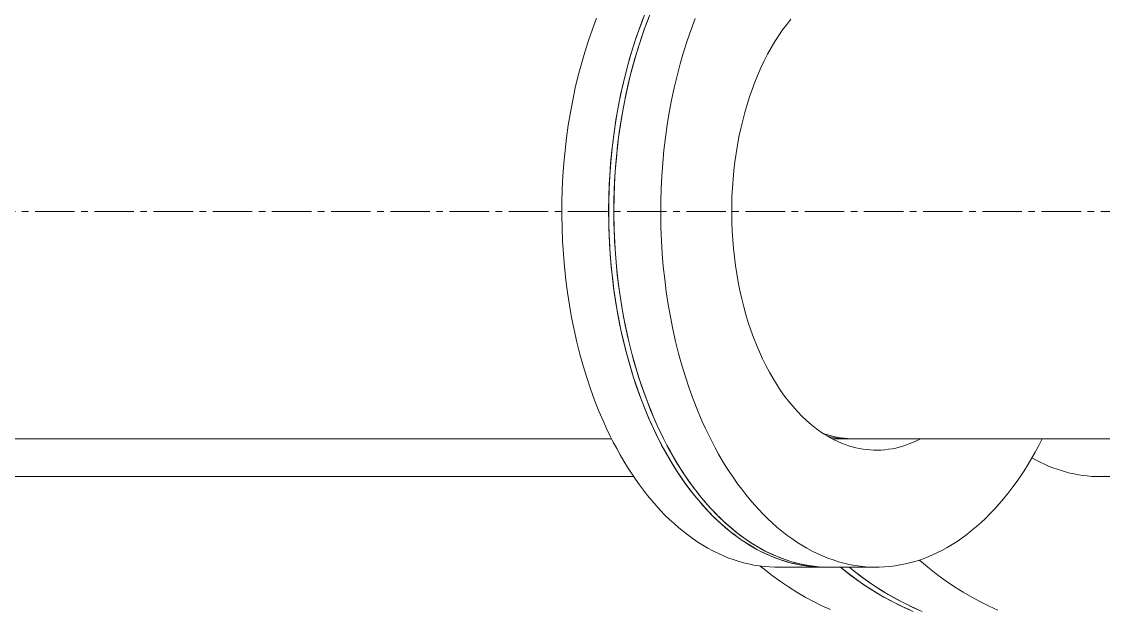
# Model space of a CAD drawing. Header units: millimetres. Extents: x 47631 to 558803, y 29659 to 315570.
# Drawn here: x 482838 to 483360, y 301708 to 301991 of the extents above; entities that cross this region are included whole.
import ezdxf

# ---------------------------------------------------------------- set-up
doc = ezdxf.new("R2010")
doc.units = ezdxf.units.MM
doc.linetypes.add('GP kota 13.83_20.63_22.63_PBS_strojarstvo_rashladni_sustav$0$CENTER2', pattern=[28.575, 19.05, -3.175, 3.175, -3.175])

msp = doc.modelspace()

# ---------------------------------------------------------------- linework, layer by layer
at = {"color": 8, "linetype": 'Continuous', "lineweight": 9}
for p, q in [((483138.83, 301995.16), (483136.75, 301989.87)), ((483139.28, 301989.87), (483141.35, 301995.16)), ((483115.28, 301992.79), (483113.27, 301987.47)), ((483136.75, 301989.87), (483134.8, 301984.47)), ((483137.87, 301992.79), (483135.87, 301987.47)), ((483137.33, 301984.47), (483139.28, 301989.87)), ((483138.35, 301987.35), (483140.35, 301992.66)), ((483160.95, 301987.35), (483162.95, 301992.66)), ((483205.11, 301987.14), (483207.08, 301989.8)), ((483207.08, 301989.8), (483209.1, 301992.34)), ((483113.27, 301987.47), (483111.37, 301982.02)), ((483134.8, 301984.47), (483132.97, 301978.94)), ((483135.87, 301987.47), (483133.97, 301982.02)), ((483135.49, 301978.94), (483137.33, 301984.47)), ((483136.46, 301981.91), (483138.35, 301987.35)), ((483159.07, 301981.91), (483160.95, 301987.35)), ((483201.35, 301981.47), (483203.21, 301984.37)), ((483203.21, 301984.37), (483205.11, 301987.14)), ((483111.37, 301982.02), (483109.6, 301976.47)), ((483132.97, 301978.94), (483131.26, 301973.31)), ((483133.97, 301982.02), (483132.21, 301976.47)), ((483133.79, 301973.31), (483135.49, 301978.94)), ((483134.7, 301976.38), (483136.46, 301981.91)), ((483157.31, 301976.38), (483159.07, 301981.91)), ((483199.57, 301978.48), (483201.35, 301981.47)), ((483109.6, 301976.47), (483107.96, 301970.82)), ((483132.21, 301976.47), (483130.56, 301970.82)), ((483133.07, 301970.74), (483134.7, 301976.38)), ((483155.66, 301970.74), (483157.31, 301976.38)), ((483196.21, 301972.17), (483197.86, 301975.38)), ((483197.86, 301975.38), (483199.57, 301978.48)), ((483107.96, 301970.82), (483106.43, 301965.07)), ((483130.56, 301970.82), (483129.04, 301965.07)), ((483131.26, 301973.31), (483129.68, 301967.57)), ((483131.55, 301965.01), (483133.07, 301970.74)), ((483132.21, 301967.57), (483133.79, 301973.31)), ((483154.15, 301965.01), (483155.66, 301970.74)), ((483193.15, 301965.48), (483194.65, 301968.88)), ((483194.65, 301968.88), (483196.21, 301972.17)), ((483106.43, 301965.07), (483105.04, 301959.23)), ((483129.04, 301965.07), (483127.65, 301959.23)), ((483129.68, 301967.57), (483128.23, 301961.76)), ((483130.16, 301959.2), (483131.55, 301965.01)), ((483130.76, 301961.76), (483132.21, 301967.57)), ((483152.77, 301959.2), (483154.15, 301965.01)), ((483191.73, 301962), (483193.15, 301965.48)), ((483105.04, 301959.23), (483103.78, 301953.31)), ((483127.65, 301959.23), (483126.39, 301953.31)), ((483128.23, 301961.76), (483126.91, 301955.85)), ((483128.9, 301953.29), (483130.16, 301959.2)), ((483129.43, 301955.85), (483130.76, 301961.76)), ((483151.51, 301953.29), (483152.77, 301959.2)), ((483189.12, 301954.8), (483190.38, 301958.45)), ((483190.38, 301958.45), (483191.73, 301962)), ((483103.78, 301953.31), (483102.66, 301947.32)), ((483126.39, 301953.31), (483125.27, 301947.32)), ((483126.91, 301955.85), (483125.72, 301949.87)), ((483127.78, 301947.32), (483128.9, 301953.29)), ((483128.24, 301949.87), (483129.43, 301955.85)), ((483150.39, 301947.32), (483151.51, 301953.29)), ((483187.94, 301951.09), (483189.12, 301954.8)), ((483125.72, 301949.87), (483124.67, 301943.82)), ((483127.18, 301943.82), (483128.24, 301949.87)), ((483186.84, 301947.31), (483187.94, 301951.09)), ((483102.66, 301947.32), (483101.66, 301941.28)), ((483124.67, 301943.82), (483123.75, 301937.7)), ((483125.27, 301947.32), (483124.26, 301941.28)), ((483126.27, 301937.7), (483127.18, 301943.82)), ((483126.79, 301941.29), (483127.78, 301947.32)), ((483149.4, 301941.29), (483150.39, 301947.32)), ((483184.9, 301939.57), (483185.82, 301943.46)), ((483185.82, 301943.46), (483186.84, 301947.31)), ((483101.66, 301941.28), (483100.8, 301935.16)), ((483123.75, 301937.7), (483122.96, 301931.55)), ((483124.26, 301941.28), (483123.41, 301935.16)), ((483125.48, 301931.55), (483126.27, 301937.7)), ((483125.94, 301935.2), (483126.79, 301941.29)), ((483148.54, 301935.2), (483149.4, 301941.29)), ((483184.04, 301935.6), (483184.9, 301939.57)), ((483100.8, 301935.16), (483100.08, 301929.01)), ((483123.41, 301935.16), (483122.69, 301929.01)), ((483125.22, 301929.07), (483125.94, 301935.2)), ((483147.81, 301929.07), (483148.54, 301935.2)), ((483183.3, 301931.6), (483184.04, 301935.6)), ((483100.08, 301929.01), (483099.5, 301922.81)), ((483122.69, 301929.01), (483122.1, 301922.81)), ((483122.96, 301931.55), (483122.32, 301925.35)), ((483124.63, 301922.89), (483125.22, 301929.07)), ((483124.84, 301925.35), (483125.48, 301931.55)), ((483147.23, 301922.89), (483147.81, 301929.07)), ((483182.05, 301923.47), (483182.63, 301927.56)), ((483182.63, 301927.56), (483183.3, 301931.6)), ((483099.5, 301922.81), (483099.04, 301916.58)), ((483122.1, 301922.81), (483121.65, 301916.58)), ((483122.32, 301925.35), (483121.81, 301919.1)), ((483124.18, 301916.68), (483124.63, 301922.89)), ((483124.34, 301919.1), (483124.84, 301925.35)), ((483146.79, 301916.68), (483147.23, 301922.89)), ((483181.56, 301919.35), (483182.05, 301923.47)), ((483099.04, 301916.58), (483098.74, 301910.33)), ((483121.65, 301916.58), (483121.33, 301910.33)), ((483121.81, 301919.1), (483121.44, 301912.83)), ((483123.86, 301910.45), (483124.18, 301916.68)), ((483123.97, 301912.83), (483124.34, 301919.1)), ((483146.47, 301910.45), (483146.79, 301916.68)), ((483181.17, 301915.2), (483181.56, 301919.35)), ((483121.44, 301912.83), (483121.22, 301906.55)), ((483123.74, 301906.55), (483123.97, 301912.83)), ((483180.66, 301906.87), (483180.88, 301911.04)), ((483180.88, 301911.04), (483181.17, 301915.2)), ((483098.74, 301910.33), (483098.57, 301904.07)), ((483121.22, 301906.55), (483121.13, 301900.26)), ((483121.33, 301910.33), (483121.18, 301904.07)), ((483123.65, 301900.26), (483123.74, 301906.55)), ((483123.69, 301904.2), (483123.86, 301910.45)), ((483146.3, 301904.2), (483146.47, 301910.45)), ((483180.55, 301902.68), (483180.66, 301906.87)), ((483098.57, 301904.07), (483098.53, 301897.8)), ((483121.18, 301904.07), (483121.14, 301897.8)), ((483123.67, 301897.95), (483123.69, 301904.2)), ((483146.26, 301897.95), (483146.3, 301904.2)), ((483180.53, 301898.48), (483180.55, 301902.68)), ((483098.53, 301897.8), (483098.64, 301891.53)), ((483121.13, 301900.26), (483121.19, 301893.97)), ((483121.14, 301897.8), (483121.25, 301891.53)), ((483123.71, 301893.97), (483123.65, 301900.26)), ((483123.76, 301891.7), (483123.67, 301897.95)), ((483146.37, 301891.7), (483146.26, 301897.95)), ((483180.6, 301894.29), (483180.53, 301898.48)), ((483098.64, 301891.53), (483098.89, 301885.27)), ((483121.19, 301893.97), (483121.38, 301887.71)), ((483121.25, 301891.53), (483121.49, 301885.27)), ((483123.9, 301887.71), (483123.71, 301893.97)), ((483124.01, 301885.47), (483123.76, 301891.7)), ((483146.62, 301885.47), (483146.37, 301891.7)), ((483180.76, 301890.11), (483180.6, 301894.29)), ((483181.01, 301885.93), (483180.76, 301890.11)), ((483098.89, 301885.27), (483099.28, 301879.03)), ((483121.38, 301887.71), (483121.71, 301881.45)), ((483121.49, 301885.27), (483121.88, 301879.03)), ((483124.24, 301881.45), (483123.9, 301887.71)), ((483124.39, 301879.25), (483124.01, 301885.47)), ((483146.99, 301879.25), (483146.62, 301885.47)), ((483181.36, 301881.78), (483181.01, 301885.93)), ((483121.71, 301881.45), (483122.19, 301875.22)), ((483124.7, 301875.22), (483124.24, 301881.45)), ((483181.8, 301877.64), (483181.36, 301881.78)), ((483099.28, 301879.03), (483099.8, 301872.82)), ((483121.88, 301879.03), (483122.41, 301872.82)), ((483122.19, 301875.22), (483122.79, 301869.02)), ((483124.9, 301873.06), (483124.39, 301879.25)), ((483125.31, 301869.02), (483124.7, 301875.22)), ((483147.51, 301873.05), (483146.99, 301879.25)), ((483182.33, 301873.54), (483181.8, 301877.64)), ((483099.8, 301872.82), (483100.46, 301866.64)), ((483122.41, 301872.82), (483123.07, 301866.64)), ((483125.56, 301866.9), (483124.9, 301873.06)), ((483148.17, 301866.9), (483147.51, 301873.05)), ((483182.94, 301869.48), (483182.33, 301873.54)), ((483183.66, 301865.45), (483182.94, 301869.48)), ((483100.46, 301866.64), (483101.25, 301860.52)), ((483122.79, 301869.02), (483123.54, 301862.86)), ((483123.07, 301866.64), (483123.86, 301860.52)), ((483126.06, 301862.86), (483125.31, 301869.02)), ((483126.35, 301860.78), (483125.56, 301866.9)), ((483148.96, 301860.78), (483148.17, 301866.9)), ((483184.46, 301861.47), (483183.66, 301865.45)), ((483101.25, 301860.52), (483102.19, 301854.44)), ((483123.54, 301862.86), (483124.42, 301856.76)), ((483123.86, 301860.52), (483124.8, 301854.44)), ((483126.95, 301856.76), (483126.06, 301862.86)), ((483127.28, 301854.73), (483126.35, 301860.78)), ((483149.87, 301854.73), (483148.96, 301860.78)), ((483185.35, 301857.54), (483184.46, 301861.47)), ((483102.19, 301854.44), (483103.26, 301848.42)), ((483124.42, 301856.76), (483125.45, 301850.7)), ((483124.8, 301854.44), (483125.86, 301848.42)), ((483127.96, 301850.7), (483126.95, 301856.76)), ((483128.33, 301848.72), (483127.28, 301854.73)), ((483150.94, 301848.72), (483149.87, 301854.73)), ((483186.31, 301853.67), (483185.35, 301857.54)), ((483187.37, 301849.85), (483186.31, 301853.67)), ((483103.26, 301848.42), (483104.46, 301842.46)), ((483125.45, 301850.7), (483126.6, 301844.72)), ((483125.86, 301848.42), (483127.07, 301842.46)), ((483129.12, 301844.72), (483127.96, 301850.7)), ((483129.53, 301842.79), (483128.33, 301848.72)), ((483152.13, 301842.79), (483150.94, 301848.72)), ((483188.51, 301846.1), (483187.37, 301849.85)), ((483126.6, 301844.72), (483127.88, 301838.81)), ((483130.4, 301838.81), (483129.12, 301844.72)), ((483189.74, 301842.42), (483188.51, 301846.1)), ((483104.46, 301842.46), (483105.79, 301836.59)), ((483127.07, 301842.46), (483128.4, 301836.59)), ((483127.88, 301838.81), (483129.29, 301832.98)), ((483130.84, 301836.93), (483129.53, 301842.79)), ((483131.82, 301832.98), (483130.4, 301838.81)), ((483153.45, 301836.93), (483152.13, 301842.79)), ((483191.05, 301838.82), (483189.74, 301842.42)), ((483192.43, 301835.3), (483191.05, 301838.82)), ((483105.79, 301836.59), (483107.26, 301830.8)), ((483128.4, 301836.59), (483129.87, 301830.8)), ((483129.29, 301832.98), (483130.84, 301827.24)), ((483132.3, 301831.15), (483130.84, 301836.93)), ((483133.36, 301827.24), (483131.82, 301832.98)), ((483154.9, 301831.15), (483153.45, 301836.93)), ((483193.88, 301831.87), (483192.43, 301835.3)), ((483107.26, 301830.8), (483108.85, 301825.1)), ((483129.87, 301830.8), (483131.45, 301825.1)), ((483133.87, 301825.47), (483132.3, 301831.15)), ((483156.48, 301825.47), (483154.9, 301831.15)), ((483195.42, 301828.52), (483193.88, 301831.87)), ((483197.03, 301825.26), (483195.42, 301828.52)), ((483108.85, 301825.1), (483110.57, 301819.5)), ((483130.84, 301827.24), (483132.5, 301821.59)), ((483131.45, 301825.1), (483133.16, 301819.5)), ((483135.03, 301821.59), (483133.36, 301827.24)), ((483135.57, 301819.88), (483133.87, 301825.47)), ((483158.18, 301819.88), (483156.48, 301825.47)), ((483198.71, 301822.11), (483197.03, 301825.26)), ((483200.46, 301819.06), (483198.71, 301822.11)), ((483110.57, 301819.5), (483112.4, 301814.01)), ((483132.5, 301821.59), (483134.31, 301816.05)), ((483133.16, 301819.5), (483135.01, 301814.01)), ((483136.83, 301816.05), (483135.03, 301821.59)), ((483137.4, 301814.4), (483135.57, 301819.88)), ((483159.99, 301814.4), (483158.18, 301819.88)), ((483202.27, 301816.12), (483200.46, 301819.06)), ((483112.4, 301814.01), (483114.36, 301808.64)), ((483134.31, 301816.05), (483136.23, 301810.63)), ((483135.01, 301814.01), (483136.96, 301808.64)), ((483138.74, 301810.63), (483136.83, 301816.05)), ((483139.34, 301809.03), (483137.4, 301814.4)), ((483161.95, 301809.03), (483159.99, 301814.4)), ((483204.15, 301813.29), (483202.27, 301816.12)), ((483206.09, 301810.58), (483204.15, 301813.29)), ((483114.36, 301808.64), (483116.44, 301803.37)), ((483136.23, 301810.63), (483138.25, 301805.32)), ((483136.96, 301808.64), (483139.05, 301803.37)), ((483140.78, 301805.32), (483138.74, 301810.63)), ((483141.4, 301803.78), (483139.34, 301809.03)), ((483164.01, 301803.78), (483161.95, 301809.03)), ((483208.09, 301807.98), (483206.09, 301810.58)), ((483210.14, 301805.5), (483208.09, 301807.98)), ((483116.44, 301803.37), (483118.62, 301798.25)), ((483138.25, 301805.32), (483140.41, 301800.13)), ((483139.05, 301803.37), (483141.23, 301798.25)), ((483142.94, 301800.13), (483140.78, 301805.32)), ((483143.58, 301798.66), (483141.4, 301803.78)), ((483166.18, 301798.66), (483164.01, 301803.78)), ((483212.25, 301803.14), (483210.14, 301805.5)), ((483214.4, 301800.92), (483212.25, 301803.14)), ((483118.62, 301798.25), (483120.15, 301794.9)), ((483140.41, 301800.13), (483141.92, 301796.75)), ((483141.23, 301798.25), (483142.76, 301794.9)), ((483141.92, 301796.75), (483143.45, 301793.43)), ((483144.43, 301796.75), (483142.94, 301800.13)), ((483145.09, 301795.32), (483143.58, 301798.66)), ((483145.98, 301793.43), (483144.43, 301796.75)), ((483167.7, 301795.32), (483166.18, 301798.66)), ((483216.61, 301798.83), (483214.4, 301800.92)), ((483219.04, 301796.73), (483216.61, 301798.83)), ((483221.51, 301794.79), (483219.04, 301796.73)), ((483120.15, 301794.9), (483121.72, 301791.63)), ((483121.72, 301791.63), (483123.35, 301788.41)), ((483142.76, 301794.9), (483144.33, 301791.63)), ((483143.45, 301793.43), (483145.05, 301790.17)), ((483144.33, 301791.63), (483145.96, 301788.41)), ((483146.65, 301792.05), (483145.09, 301795.32)), ((483147.58, 301790.17), (483145.98, 301793.43)), ((483148.26, 301788.82), (483146.65, 301792.05)), ((483169.26, 301792.05), (483167.7, 301795.32)), ((483170.87, 301788.82), (483169.26, 301792.05)), ((483223.18, 301793.58), (483221.51, 301794.79)), ((483224.86, 301792.45), (483223.18, 301793.58)), ((483224.65, 301792.6), (483226.33, 301792.02)), ((483226.57, 301791.39), (483224.86, 301792.45)), ((483226.33, 301792.02), (483228, 301791.51)), ((483228.29, 301790.4), (483226.57, 301791.39)), ((483227.05, 301791.11), (483228.83, 301790.73)), ((483228, 301791.51), (483229.68, 301791.08)), ((483228.83, 301790.73), (483230.61, 301790.42)), ((483229.68, 301791.08), (483231.38, 301790.73)), ((483231.38, 301790.73), (483233.08, 301790.43)), ((483122.55, 301790), (479548.74, 301790)), ((483123.35, 301788.41), (483125.02, 301785.26)), ((483145.05, 301790.17), (483146.7, 301786.98)), ((483145.96, 301788.41), (483147.63, 301785.26)), ((483146.7, 301786.98), (483148.4, 301783.86)), ((483149.23, 301786.98), (483147.58, 301790.17)), ((483149.92, 301785.67), (483148.26, 301788.82)), ((483150.91, 301783.86), (483149.23, 301786.98)), ((483151.62, 301782.6), (483149.92, 301785.67)), ((483172.53, 301785.67), (483170.87, 301788.82)), ((483174.23, 301782.6), (483172.53, 301785.67)), ((483230.04, 301789.49), (483228.29, 301790.4)), ((488634.73, 301790), (483229.07, 301790)), ((483231.78, 301788.65), (483230.04, 301789.49)), ((483230.61, 301790.42), (483232.41, 301790.2)), ((483233.55, 301787.9), (483231.78, 301788.65)), ((483232.41, 301790.2), (483234.2, 301790.06)), ((483233.08, 301790.43), (483234.79, 301790.22)), ((483235.26, 301787.24), (483233.55, 301787.9)), ((483234.2, 301790.06), (483236, 301790)), ((483234.79, 301790.22), (483236.48, 301790.07)), ((483236.98, 301786.64), (483235.26, 301787.24)), ((483236, 301790), (483237.79, 301790.01)), ((483236.48, 301790.07), (483238.19, 301790)), ((483238.7, 301786.13), (483236.98, 301786.64)), ((483238.19, 301790), (483239.05, 301790)), ((483240.44, 301785.67), (483238.7, 301786.13)), ((483242.17, 301785.31), (483240.44, 301785.67)), ((483259.68, 301785.54), (483257.93, 301785.2)), ((483261.41, 301785.97), (483259.68, 301785.54)), ((483263.14, 301786.46), (483261.41, 301785.97)), ((483264.86, 301787.03), (483263.14, 301786.46)), ((483266.57, 301787.66), (483264.86, 301787.03)), ((483269.12, 301788.75), (483266.57, 301787.66)), ((483271.64, 301790), (483269.12, 301788.75)), ((483328.76, 301786.76), (483327.05, 301783.61)), ((483330.43, 301790), (483328.76, 301786.76)), ((483125.02, 301785.26), (483126.73, 301782.18)), ((483126.73, 301782.18), (483128.49, 301779.17)), ((483147.63, 301785.26), (483149.34, 301782.18)), ((483148.4, 301783.86), (483150.13, 301780.8)), ((483149.34, 301782.18), (483151.1, 301779.17)), ((483150.13, 301780.8), (483151.91, 301777.81)), ((483152.66, 301780.8), (483150.91, 301783.86)), ((483153.37, 301779.58), (483151.62, 301782.6)), ((483154.44, 301777.81), (483152.66, 301780.8)), ((483175.97, 301779.58), (483174.23, 301782.6)), ((483243.93, 301785), (483242.17, 301785.31)), ((483245.68, 301784.77), (483243.93, 301785)), ((483247.42, 301784.61), (483245.68, 301784.77)), ((483249.18, 301784.53), (483247.42, 301784.61)), ((483250.94, 301784.51), (483249.18, 301784.53)), ((483252.68, 301784.58), (483250.94, 301784.51)), ((483254.44, 301784.71), (483252.68, 301784.58)), ((483256.19, 301784.92), (483254.44, 301784.71)), ((483257.93, 301785.2), (483256.19, 301784.92)), ((483325.28, 301780.52), (483323.47, 301777.51)), ((483327.05, 301783.61), (483325.28, 301780.52)), ((483128.49, 301779.17), (483130.29, 301776.23)), ((483130.29, 301776.23), (483132.14, 301773.36)), ((483151.1, 301779.17), (483152.9, 301776.23)), ((483151.91, 301777.81), (483153.74, 301774.91)), ((483152.9, 301776.23), (483154.75, 301773.36)), ((483155.16, 301776.64), (483153.37, 301779.58)), ((483156.26, 301774.91), (483154.44, 301777.81)), ((483157, 301773.77), (483155.16, 301776.64)), ((483177.77, 301776.64), (483175.97, 301779.58)), ((483179.6, 301773.77), (483177.77, 301776.64)), ((483323.47, 301777.51), (483321.62, 301774.57)), ((483133.24, 301771.73), (479639.41, 301771.73)), ((483132.14, 301773.36), (483134.03, 301770.56)), ((483134.03, 301770.56), (483135.96, 301767.85)), ((483153.74, 301774.91), (483155.61, 301772.06)), ((483154.75, 301773.36), (483156.64, 301770.56)), ((483155.61, 301772.06), (483157.52, 301769.3)), ((483158.13, 301772.06), (483156.26, 301774.91)), ((483156.64, 301770.56), (483158.57, 301767.84)), ((483158.87, 301770.98), (483157, 301773.77)), ((483160.04, 301769.3), (483158.13, 301772.06)), ((483160.79, 301768.25), (483158.87, 301770.98)), ((483181.48, 301770.98), (483179.6, 301773.77)), ((483183.39, 301768.25), (483181.48, 301770.98)), ((483319.72, 301771.7), (483317.78, 301768.91)), ((483321.62, 301774.57), (483319.72, 301771.7)), ((487191.08, 301771.73), (483358.34, 301771.73)), ((483135.96, 301767.85), (483137.92, 301765.2)), ((483137.92, 301765.2), (483139.94, 301762.65)), ((483157.52, 301769.3), (483159.47, 301766.62)), ((483158.57, 301767.84), (483160.53, 301765.2)), ((483159.47, 301766.62), (483161.46, 301764.02)), ((483162, 301766.62), (483160.04, 301769.3)), ((483160.53, 301765.2), (483162.55, 301762.65)), ((483162.75, 301765.62), (483160.79, 301768.25)), ((483163.99, 301764.02), (483162, 301766.62)), ((483164.74, 301763.05), (483162.75, 301765.62)), ((483185.35, 301765.62), (483183.39, 301768.25)), ((483187.35, 301763.05), (483185.35, 301765.62)), ((483315.8, 301766.2), (483313.78, 301763.58)), ((483317.78, 301768.91), (483315.8, 301766.2)), ((483139.94, 301762.65), (483141.98, 301760.17)), ((483141.98, 301760.17), (483144.06, 301757.78)), ((483161.46, 301764.02), (483163.49, 301761.49)), ((483162.55, 301762.65), (483164.58, 301760.17)), ((483163.49, 301761.49), (483165.55, 301759.05)), ((483166.01, 301761.49), (483163.99, 301764.02)), ((483164.58, 301760.17), (483166.67, 301757.78)), ((483166.78, 301760.56), (483164.74, 301763.05)), ((483168.08, 301759.05), (483166.01, 301761.49)), ((483168.84, 301758.17), (483166.78, 301760.56)), ((483189.38, 301760.56), (483187.35, 301763.05)), ((483191.45, 301758.17), (483189.38, 301760.56)), ((483311.72, 301761.04), (483309.62, 301758.59)), ((483313.78, 301763.58), (483311.72, 301761.04)), ((483144.06, 301757.78), (483146.18, 301755.47)), ((483146.18, 301755.47), (483148.32, 301753.24)), ((483165.55, 301759.05), (483167.65, 301756.69)), ((483166.67, 301757.78), (483168.78, 301755.47)), ((483167.65, 301756.69), (483169.78, 301754.41)), ((483170.17, 301756.69), (483168.08, 301759.05)), ((483168.78, 301755.47), (483170.93, 301753.24)), ((483170.94, 301755.85), (483168.84, 301758.17)), ((483169.78, 301754.41), (483171.96, 301752.23)), ((483172.31, 301754.41), (483170.17, 301756.69)), ((483173.08, 301753.62), (483170.94, 301755.85)), ((483174.47, 301752.23), (483172.31, 301754.41)), ((483193.55, 301755.85), (483191.45, 301758.17)), ((483195.69, 301753.62), (483193.55, 301755.85)), ((483307.49, 301756.22), (483305.32, 301753.94)), ((483309.62, 301758.59), (483307.49, 301756.22)), ((483148.32, 301753.24), (483150.51, 301751.1)), ((483150.51, 301751.1), (483152.72, 301749.07)), ((483152.72, 301749.07), (483154.96, 301747.1)), ((483170.93, 301753.24), (483173.12, 301751.1)), ((483171.96, 301752.23), (483174.15, 301750.13)), ((483175.25, 301751.48), (483173.08, 301753.62)), ((483173.12, 301751.1), (483175.33, 301749.07)), ((483174.15, 301750.13), (483176.39, 301748.13)), ((483176.68, 301750.13), (483174.47, 301752.23)), ((483177.45, 301749.42), (483175.25, 301751.48)), ((483175.33, 301749.07), (483177.57, 301747.1)), ((483178.9, 301748.13), (483176.68, 301750.13)), ((483179.77, 301747.38), (483177.45, 301749.42)), ((483197.86, 301751.48), (483195.69, 301753.62)), ((483200.06, 301749.42), (483197.86, 301751.48)), ((483202.38, 301747.38), (483200.06, 301749.42)), ((483300.88, 301749.64), (483298.62, 301747.62)), ((483303.11, 301751.74), (483300.88, 301749.64)), ((483305.32, 301753.94), (483303.11, 301751.74)), ((483154.96, 301747.1), (483157.24, 301745.23)), ((483157.24, 301745.23), (483159.53, 301743.45)), ((483176.39, 301748.13), (483178.65, 301746.21)), ((483177.57, 301747.1), (483179.84, 301745.23)), ((483178.65, 301746.21), (483180.93, 301744.38)), ((483181.16, 301746.21), (483178.9, 301748.13)), ((483182.11, 301745.44), (483179.77, 301747.38)), ((483179.84, 301745.23), (483182.14, 301743.45)), ((483180.93, 301744.38), (483183.24, 301742.64)), ((483183.46, 301744.38), (483181.16, 301746.21)), ((483184.48, 301743.58), (483182.11, 301745.44)), ((483185.76, 301742.64), (483183.46, 301744.38)), ((483204.72, 301745.44), (483202.38, 301747.38)), ((483207.09, 301743.58), (483204.72, 301745.44)), ((483294, 301743.88), (483291.65, 301742.14)), ((483296.32, 301745.71), (483294, 301743.88)), ((483298.62, 301747.62), (483296.32, 301745.71)), ((483159.53, 301743.45), (483161.86, 301741.77)), ((483161.86, 301741.77), (483164.21, 301740.18)), ((483164.21, 301740.18), (483166.57, 301738.69)), ((483166.57, 301738.69), (483168.97, 301737.29)), ((483182.14, 301743.45), (483184.46, 301741.77)), ((483183.24, 301742.64), (483185.58, 301741)), ((483184.46, 301741.77), (483186.81, 301740.18)), ((483186.89, 301741.84), (483184.48, 301743.58)), ((483185.58, 301741), (483187.95, 301739.46)), ((483188.11, 301741), (483185.76, 301742.64)), ((483186.81, 301740.18), (483189.18, 301738.69)), ((483189.32, 301740.19), (483186.89, 301741.84)), ((483187.95, 301739.46), (483190.33, 301738.01)), ((483190.46, 301739.46), (483188.11, 301741)), ((483189.18, 301738.69), (483191.57, 301737.29)), ((483191.76, 301738.65), (483189.32, 301740.19)), ((483192.86, 301738.01), (483190.46, 301739.46)), ((483194.23, 301737.21), (483191.76, 301738.65)), ((483209.49, 301741.84), (483207.09, 301743.58)), ((483211.91, 301740.19), (483209.49, 301741.84)), ((483214.36, 301738.65), (483211.91, 301740.19)), ((483216.84, 301737.21), (483214.36, 301738.65)), ((483286.87, 301738.98), (483284.46, 301737.54)), ((483289.28, 301740.52), (483286.87, 301738.98)), ((483291.65, 301742.14), (483289.28, 301740.52)), ((483168.97, 301737.29), (483171.38, 301735.98)), ((483171.38, 301735.98), (483173.81, 301734.77)), ((483173.81, 301734.77), (483176.25, 301733.67)), ((483176.25, 301733.67), (483178.72, 301732.66)), ((483190.33, 301738.01), (483192.73, 301736.65)), ((483191.57, 301737.29), (483193.98, 301735.98)), ((483192.73, 301736.65), (483195.15, 301735.39)), ((483195.25, 301736.65), (483192.86, 301738.01)), ((483193.98, 301735.98), (483196.42, 301734.77)), ((483196.72, 301735.87), (483194.23, 301737.21)), ((483195.15, 301735.39), (483197.59, 301734.22)), ((483197.68, 301735.39), (483195.25, 301736.65)), ((483196.42, 301734.77), (483198.86, 301733.67)), ((483199.25, 301734.64), (483196.72, 301735.87)), ((483197.59, 301734.22), (483200.06, 301733.16)), ((483200.12, 301734.22), (483197.68, 301735.39)), ((483198.86, 301733.67), (483201.33, 301732.66)), ((483201.78, 301733.5), (483199.25, 301734.64)), ((483202.58, 301733.16), (483200.12, 301734.22)), ((483204.33, 301732.48), (483201.78, 301733.5)), ((483219.33, 301735.87), (483216.84, 301737.21)), ((483221.85, 301734.64), (483219.33, 301735.87)), ((483224.39, 301733.5), (483221.85, 301734.64)), ((483226.94, 301732.48), (483224.39, 301733.5)), ((483277.07, 301733.82), (483274.58, 301732.78)), ((483279.55, 301734.97), (483277.07, 301733.82)), ((483282.02, 301736.2), (483279.55, 301734.97)), ((483284.46, 301737.54), (483282.02, 301736.2)), ((483178.72, 301732.66), (483181.2, 301731.74)), ((483181.2, 301731.74), (483183.69, 301730.94)), ((483183.69, 301730.94), (483186.19, 301730.23)), ((483186.19, 301730.23), (483188.7, 301729.62)), ((483188.7, 301729.62), (483191.22, 301729.11)), ((483191.22, 301729.11), (483193.75, 301728.7)), ((483193.75, 301728.7), (483196.27, 301728.4)), ((483194.32, 301728.63), (483196.24, 301727.05)), ((483196.27, 301728.4), (483198.81, 301728.19)), ((483198.81, 301728.19), (483201.35, 301728.09)), ((483200.06, 301733.16), (483202.54, 301732.21)), ((483201.33, 301732.66), (483203.81, 301731.74)), ((483201.35, 301728.09), (483202.62, 301728.08)), ((483202.54, 301732.21), (483205.01, 301731.34)), ((483205.05, 301732.21), (483202.58, 301733.16)), ((483225.23, 301728.08), (483202.62, 301728.08)), ((483203.81, 301731.74), (483206.3, 301730.94)), ((483206.89, 301731.56), (483204.33, 301732.48)), ((483205.01, 301731.34), (483207.52, 301730.57)), ((483207.54, 301731.34), (483205.05, 301732.21)), ((483206.3, 301730.94), (483208.8, 301730.23)), ((483209.47, 301730.74), (483206.89, 301731.56)), ((483207.52, 301730.57), (483210.03, 301729.91)), ((483210.04, 301730.57), (483207.54, 301731.34)), ((483208.8, 301730.23), (483211.3, 301729.62)), ((483212.06, 301730.03), (483209.47, 301730.74)), ((483210.03, 301729.91), (483212.55, 301729.35)), ((483212.55, 301729.91), (483210.04, 301730.57)), ((483211.3, 301729.62), (483213.83, 301729.11)), ((483214.66, 301729.44), (483212.06, 301730.03)), ((483215.07, 301729.35), (483212.55, 301729.91)), ((483212.55, 301729.35), (483215.07, 301728.9)), ((483213.83, 301729.11), (483216.35, 301728.7)), ((483217.27, 301728.95), (483214.66, 301729.44)), ((483217.6, 301728.9), (483215.07, 301729.35)), ((483215.07, 301728.9), (483217.61, 301728.53)), ((483216.35, 301728.7), (483218.88, 301728.4)), ((483219.88, 301728.57), (483217.27, 301728.95)), ((483220.13, 301728.53), (483217.6, 301728.9)), ((483217.61, 301728.53), (483220.14, 301728.29)), ((483218.88, 301728.4), (483221.42, 301728.19)), ((483222.49, 301728.3), (483219.88, 301728.57)), ((483222.66, 301728.29), (483220.13, 301728.53)), ((483220.14, 301728.29), (483222.68, 301728.13)), ((483221.42, 301728.19), (483223.96, 301728.09)), ((483225.12, 301728.13), (483222.49, 301728.3)), ((483225.2, 301728.13), (483222.66, 301728.29)), ((483222.68, 301728.13), (483225.23, 301728.08)), ((483223.96, 301728.09), (483225.23, 301728.08)), ((483227.74, 301728.08), (483225.12, 301728.13)), ((483227.74, 301728.08), (483225.2, 301728.13)), ((483227.74, 301728.08), (483225.23, 301728.08)), ((483229.5, 301731.56), (483226.94, 301732.48)), ((483250.35, 301728.08), (483227.74, 301728.08)), ((483232.08, 301730.74), (483229.5, 301731.56)), ((483234.66, 301730.03), (483232.08, 301730.74)), ((483232.98, 301728.08), (483234.22, 301727.05)), ((483232.98, 301728.08), (483236.05, 301725.62)), ((483237.26, 301729.44), (483234.66, 301730.03)), ((483240.29, 301725.62), (483237.21, 301728.08)), ((483238.04, 301727.4), (483237.22, 301728.08)), ((483239.88, 301728.95), (483237.26, 301729.44)), ((483242.49, 301728.57), (483239.88, 301728.95)), ((483245.1, 301728.3), (483242.49, 301728.57)), ((483247.73, 301728.13), (483245.1, 301728.3)), ((483250.35, 301728.08), (483247.73, 301728.13)), ((483251.64, 301728.09), (483250.35, 301728.08)), ((483254.21, 301728.19), (483251.64, 301728.09)), ((483256.78, 301728.41), (483254.21, 301728.19)), ((483259.35, 301728.72), (483256.78, 301728.41)), ((483261.91, 301729.14), (483259.35, 301728.72)), ((483264.46, 301729.66), (483261.91, 301729.14)), ((483267.01, 301730.29), (483264.46, 301729.66)), ((483269.54, 301731.02), (483267.01, 301730.29)), ((483272.07, 301731.85), (483269.54, 301731.02)), ((483272.08, 301730.66), (483271.09, 301731.53)), ((483274.58, 301732.78), (483272.07, 301731.85)), ((483276.02, 301727.4), (483272.08, 301730.66)), ((483196.24, 301727.05), (483200.1, 301724.06)), ((483200.1, 301724.06), (483204.02, 301721.23)), ((483234.22, 301727.05), (483238.08, 301724.06)), ((483236.05, 301725.62), (483239.93, 301722.71)), ((483242.02, 301724.29), (483238.04, 301727.4)), ((483238.08, 301724.06), (483241.98, 301721.23)), ((483244.17, 301722.71), (483240.29, 301725.62)), ((483246.06, 301721.35), (483242.02, 301724.29)), ((483280, 301724.29), (483276.02, 301727.4)), ((483284.04, 301721.35), (483280, 301724.29)), ((483204.02, 301721.23), (483207.95, 301718.56)), ((483207.95, 301718.56), (483211.93, 301716.06)), ((483239.93, 301722.71), (483243.86, 301719.94)), ((483241.98, 301721.23), (483245.93, 301718.56)), ((483243.86, 301719.94), (483247.84, 301717.35)), ((483248.11, 301719.94), (483244.17, 301722.71)), ((483245.93, 301718.56), (483249.91, 301716.06)), ((483250.14, 301718.58), (483246.06, 301721.35)), ((483252.07, 301717.35), (483248.11, 301719.94)), ((483254.24, 301716), (483250.14, 301718.58)), ((483288.1, 301718.58), (483284.04, 301721.35)), ((483292.22, 301716), (483288.1, 301718.58)), ((483211.93, 301716.06), (483215.95, 301713.7)), ((483215.95, 301713.7), (483220.01, 301711.51)), ((483247.84, 301717.35), (483251.84, 301714.91)), ((483249.91, 301716.06), (483253.93, 301713.7)), ((483251.84, 301714.91), (483255.88, 301712.64)), ((483256.09, 301714.91), (483252.07, 301717.35)), ((483253.93, 301713.7), (483257.97, 301711.51)), ((483258.4, 301713.58), (483254.24, 301716)), ((483255.88, 301712.64), (483259.94, 301710.52)), ((483260.11, 301712.64), (483256.09, 301714.91)), ((483262.59, 301711.32), (483258.4, 301713.58)), ((483264.19, 301710.52), (483260.11, 301712.64)), ((483296.38, 301713.58), (483292.22, 301716)), ((483300.57, 301711.32), (483296.38, 301713.58)), ((483220.01, 301711.51), (483224.09, 301709.48)), ((483224.09, 301709.48), (483228.2, 301707.63)), ((483257.97, 301711.51), (483262.07, 301709.48)), ((483259.94, 301710.52), (483264.04, 301708.56)), ((483262.07, 301709.48), (483266.18, 301707.63)), ((483266.83, 301709.25), (483262.59, 301711.32)), ((483264.04, 301708.56), (483268.19, 301706.77)), ((483268.29, 301708.56), (483264.19, 301710.52)), ((483271.08, 301707.35), (483266.83, 301709.25)), ((483272.43, 301706.77), (483268.29, 301708.56)), ((483304.79, 301709.25), (483300.57, 301711.32)), ((483309.06, 301707.35), (483304.79, 301709.25))]:
    msp.add_line(p, q, dxfattribs=at)
at = {"color": 4, "linetype": 'GP kota 13.83_20.63_22.63_PBS_strojarstvo_rashladni_sustav$0$CENTER2', "lineweight": 9}
msp.add_line((490807.21, 301899.53), (476497.08, 301899.53), dxfattribs=at)
at = {"color": 8, "linetype": 'Continuous', "lineweight": 9}
for start_param, end_param in [(2.726944, 2.727728), (2.850979, 3.141593)]:
    msp.add_ellipse((483358.34, 301988.04), major_axis=(0, 216.3), ratio=0.530902, start_param=start_param, end_param=end_param, dxfattribs=at)

doc.saveas('drawing.dxf')
